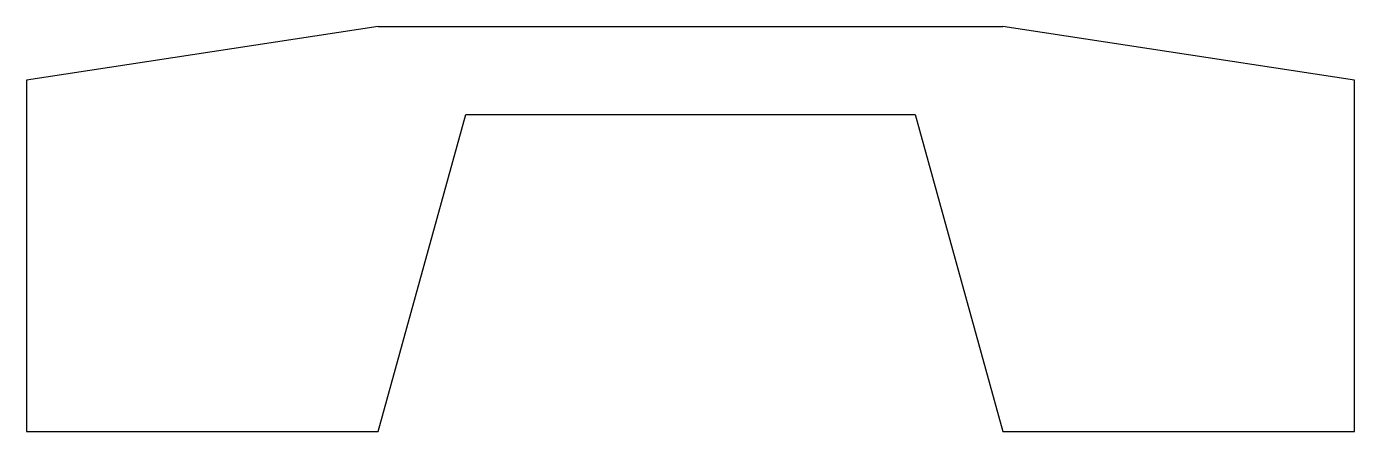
# Model space of a CAD drawing. Header units: millimetres. Extents: x -36 to 236, y -36 to 47.
import ezdxf

# ---------------------------------------------------------------- set-up
doc = ezdxf.new("R2010")
doc.units = ezdxf.units.MM

msp = doc.modelspace()

# ---------------------------------------------------------------- linework, layer by layer
at = {"linetype": 'CONTINUOUS'}
for p, q in [((36, 47), (-36, 36)), ((36, 47), (164, 47)), ((236, 36), (164, 47)), ((-36, 36), (-36, -36)), ((236, -36), (236, 36)), ((36, -36), (54, 29)), ((54, 29), (146, 29)), ((146, 29), (164, -36)), ((-36, -36), (36, -36)), ((164, -36), (236, -36))]:
    msp.add_line(p, q, dxfattribs=at)

doc.saveas('drawing.dxf')
